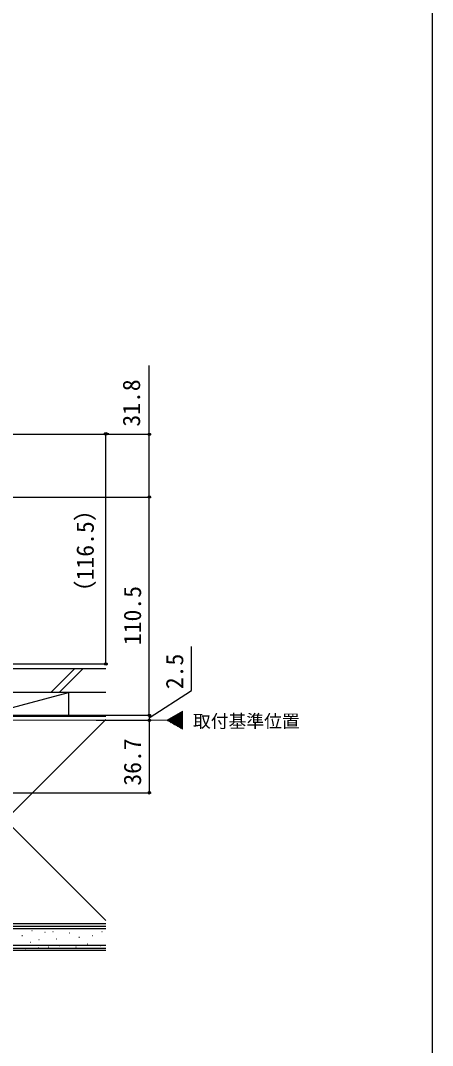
# Model space of a CAD drawing. Units: millimetres, scale not verified. Extents: x -525 to 525, y -783 to 779.
# Drawn here: x 317 to 525, y -521 to -2 of the extents above; entities that cross this region are included whole.
import ezdxf
from ezdxf.enums import TextEntityAlignment as Align

# ---------------------------------------------------------------- set-up
doc = ezdxf.new("R2010")
doc.units = ezdxf.units.MM
doc.header["$LTSCALE"] = 4
for name, color, linetype in [('0-1_USER1', 3, 'Continuous'), ('0-6_YKK_D', 6, 'Continuous'), ('0-7_YKK_ZWAK', 7, 'Continuous'), ('0-8_YSS_K', 3, 'Continuous'), ('0-9_YSS_KE', 3, 'Continuous')]:
    doc.layers.add(name, color=color, linetype=linetype)
doc.layers.add('0-4_YKK_12', color=2, linetype='Continuous', lineweight=18)
doc.styles.add('ＭＳ ゴシック', font='')
doc.styles.get('ＭＳ ゴシック').set_extended_font_data('MS Gothic')

msp = doc.modelspace()

# ---------------------------------------------------------------- linework, layer by layer
at = {"layer": '0-4_YKK_12'}
for p, q in [((398.484, -354.149), (397.042, -352.706)), ((398.484, -353.442), (397.49, -352.448)), ((398.484, -352.734), (397.939, -352.189)), ((398.484, -352.027), (398.387, -351.93)), ((-407.369, -356.42), (390.609, -356.42)), ((391.194, -356.758), (390.766, -356.33)), ((392.867, -357.724), (391.214, -356.071)), ((394.54, -358.69), (391.663, -355.812)), ((396.213, -359.656), (392.111, -355.553)), ((397.886, -360.622), (392.559, -355.295)), ((398.484, -360.513), (393.008, -355.036)), ((398.484, -359.806), (393.456, -354.777)), ((398.484, -359.098), (393.904, -354.518)), ((398.484, -358.391), (394.352, -354.259)), ((398.484, -357.684), (394.801, -354)), ((398.484, -356.977), (395.249, -353.742)), ((398.484, -356.27), (395.697, -353.483)), ((398.484, -355.563), (396.146, -353.224)), ((398.484, -354.856), (396.594, -352.965))]:
    msp.add_line(p, q, dxfattribs=at)
msp.add_lwpolyline([(398.484, -360.967), (390.609, -356.42), (398.484, -351.874)], close=True, dxfattribs=at)
at = {"layer": '0-6_YKK_D'}
for p, q in [((309.397, -211.618), (382.75, -211.618)), ((361.31, -211.416), (358.76, -211.416)), ((359.76, -327.918), (359.76, -211.416)), ((233.6, -243.418), (382.75, -243.418)), ((233.603, -243.418), (382.75, -243.418)), ((381.75, -353.918), (381.75, -243.418)), ((309.9, -327.918), (360.76, -327.918)), ((381.75, -353.918), (381.75, -351.368)), ((213.403, -353.918), (382.75, -353.918)), ((213.403, -353.918), (382.75, -353.918)), ((354.836, -356.42), (382.75, -356.42)), ((354.836, -356.42), (382.75, -356.42)), ((381.75, -353.918), (381.75, -356.42)), ((381.75, -353.918), (381.75, -356.42)), ((381.75, -356.42), (381.75, -358.97)), ((381.75, -356.42), (381.75, -393.121)), ((192.2, -393.121), (382.75, -393.121))]:
    msp.add_line(p, q, dxfattribs=at)
for points in [[(381.75, -243.418), (381.75, -211.618), (381.75, -176.845)], [(381.75, -355.169), (403.077, -341.296), (403.077, -319.069)]]:
    msp.add_lwpolyline(points, dxfattribs=at)
for centre in [(359.76, -211.416), (381.75, -211.618), (381.75, -243.418), (381.75, -243.418), (359.76, -327.918), (381.75, -353.918), (381.75, -353.918), (381.75, -356.42), (381.75, -356.42), (381.75, -393.121)]:
    msp.add_circle(centre, 0.637, dxfattribs=at)
at = {"layer": '0-7_YKK_ZWAK'}
msp.add_lwpolyline([(-525, -782.9), (525, -782.9), (525, 747.1)], dxfattribs=at)
at = {"layer": '0-8_YSS_K'}
for p, q in [((331.944, -342.421), (343.944, -330.421)), ((348.187, -330.421), (336.187, -342.421)), ((295.902, -354.421), (340.902, -342.421)), ((340.902, -342.421), (340.902, -354.421)), ((256.402, -354.421), (359.757, -457.776)), ((359.757, -356.065), (256.402, -459.421)), ((359.757, -460.921), (242.902, -460.921)), ((317.365, -465.443), (317.565, -465.443)), ((322.307, -462.949), (322.507, -462.949)), ((328.933, -463.728), (329.133, -463.728)), ((333.024, -463.295), (333.224, -463.295)), ((341.266, -464.119), (341.466, -464.119)), ((346.211, -466.267), (346.411, -466.267)), ((352.804, -465.443), (353.004, -465.443)), ((357.749, -463.295), (357.949, -463.295)), ((359.757, -470.421), (242.902, -470.421)), ((319.014, -472.036), (319.214, -472.036)), ((321.486, -468.74), (321.686, -468.74)), ((325.625, -471.634), (325.825, -471.634)), ((325.815, -467.346), (326.015, -467.346)), ((330.552, -471.212), (330.752, -471.212)), ((334.673, -467.091), (334.873, -467.091)), ((336.321, -470.388), (336.521, -470.388)), ((344.562, -471.212), (344.763, -471.212)), ((350.332, -469.564), (350.532, -469.564)), ((356.925, -470.388), (357.125, -470.388)), ((359.757, -472.921), (242.902, -472.921))]:
    msp.add_line(p, q, dxfattribs=at)
msp.add_lwpolyline([(359.757, -342.421), (295.902, -342.421), (295.902, -354.421), (359.757, -354.421)], dxfattribs=at)
at = {"layer": '0-9_YSS_KE'}
for p, q in [((359.757, -330.421), (282.902, -330.421)), ((359.757, -342.421), (282.902, -342.421)), ((359.757, -459.421), (242.902, -459.421)), ((242.902, -461.921), (359.757, -461.921)), ((359.757, -471.921), (242.902, -471.921))]:
    msp.add_line(p, q, dxfattribs=at)
msp.add_lwpolyline([(359.757, -459.421), (256.402, -459.421), (256.402, -354.421), (359.757, -354.421)], dxfattribs=at)

# ---------------------------------------------------------------- texts
at = {"layer": '0-1_USER1', "style": 'ＭＳ ゴシック'}
msp.add_text('取付基準位置', height=6.598, dxfattribs=at).set_placement((403.841, -362.166), align=Align.BOTTOM_LEFT)
at = {"layer": '0-6_YKK_D', "style": 'ＭＳ ゴシック'}
for s, p in [('31.8', (379.75, -207.754)), ('（116.5）', (356.328, -297.588)), ('110.5', (380.25, -318.372)), ('2.5', (401.577, -340.683)), ('36.7', (380.25, -389.532))]:
    msp.add_text(s, height=8.798, rotation=90, dxfattribs=at).set_placement(p, align=Align.BOTTOM_LEFT)

doc.saveas('drawing.dxf')
